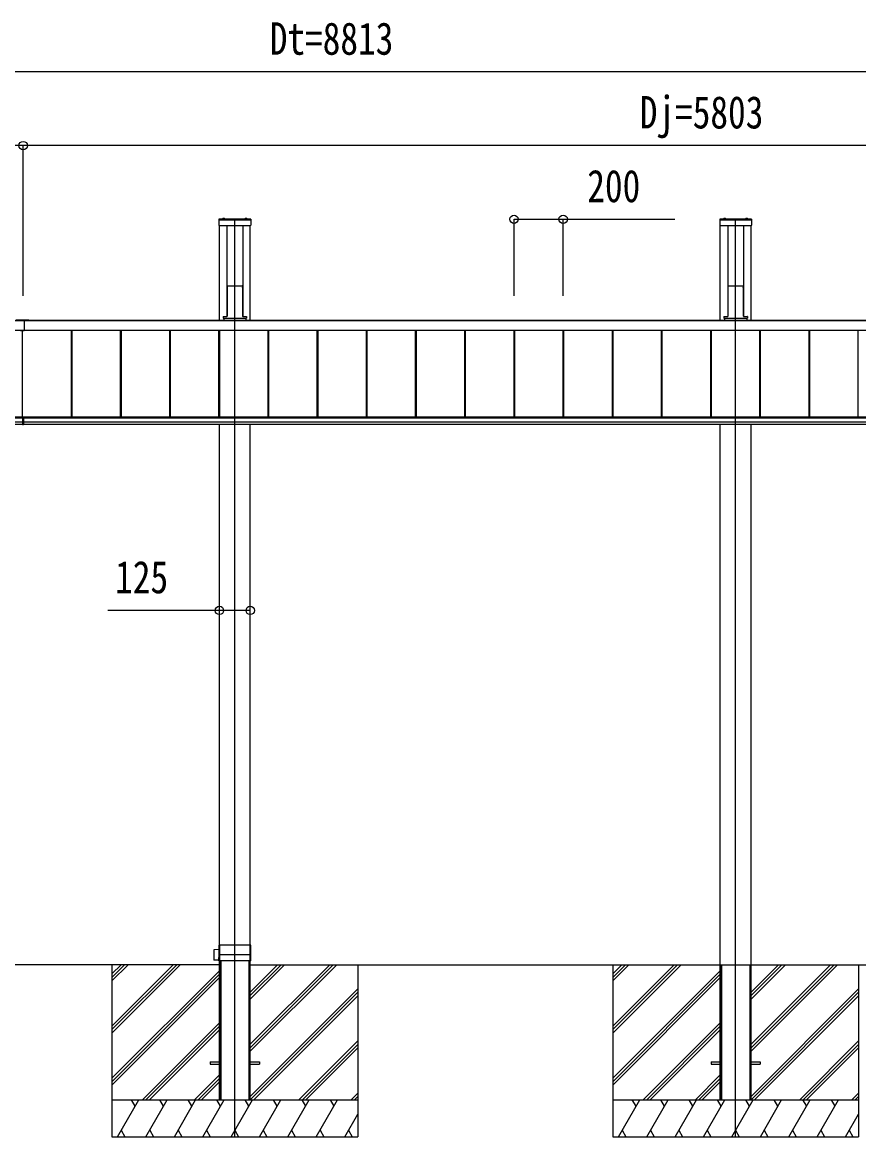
# Model space of a CAD drawing. Units: millimetres, scale not verified. Extents: x -16820 to 16820, y -11880 to 11880.
# Drawn here: x -10413 to -7011, y -7960 to -3425 of the extents above; entities that cross this region are included whole.
import ezdxf
from ezdxf.enums import TextEntityAlignment as Align

# ---------------------------------------------------------------- set-up
doc = ezdxf.new("R2010")
doc.units = ezdxf.units.MM
doc.header["$LTSCALE"] = 50
for name, color, linetype in [('0-3_YKK_12', 2, 'Continuous'), ('0-4_YKK_13', 4, 'Continuous'), ('0-5_YKK_A1', 4, 'Continuous'), ('0-6_YKK_D', 6, 'Continuous')]:
    doc.layers.add(name, color=color, linetype=linetype)
doc.styles.add('ＭＳ ゴシック', font='')
doc.styles.get('ＭＳ ゴシック').set_extended_font_data('MS Gothic')

msp = doc.modelspace()

# ---------------------------------------------------------------- linework, layer by layer
at = {"layer": '0-3_YKK_12'}
for p, q in [((-9548.92, -7960), (-9548.92, -4230)), ((-7511.92, -7960), (-7511.92, -4230))]:
    msp.add_line(p, q, dxfattribs=at)
at = {"layer": '0-4_YKK_13'}
for p, q in [((-9613.42, -4227), (-9613.42, -4251)), ((-9484.42, -4227), (-9613.42, -4227)), ((-9484.42, -4229.5), (-9613.42, -4229.5)), ((-9484.42, -4230), (-9613.42, -4230)), ((-9486.42, -4253), (-9611.42, -4253)), ((-9599.82, -4226.45), (-9599.82, -4226.26)), ((-9599.28, -4227), (-9588.57, -4227)), ((-9599.17, -4227), (-9598.82, -4227)), ((-9596.29, -4223.67), (-9595.07, -4226.13)), ((-9593.92, -4226.74), (-9595.07, -4226.13)), ((-9593.92, -4226.74), (-9592.78, -4226.13)), ((-9591.55, -4223.67), (-9592.78, -4226.13)), ((-9588.02, -4226.45), (-9588.02, -4226.26)), ((-9509.82, -4226.45), (-9509.82, -4226.26)), ((-9509.28, -4227), (-9498.57, -4227)), ((-9506.29, -4223.67), (-9505.07, -4226.13)), ((-9503.92, -4226.74), (-9505.07, -4226.13)), ((-9503.92, -4226.74), (-9502.78, -4226.13)), ((-9501.55, -4223.67), (-9502.78, -4226.13)), ((-9498.02, -4226.45), (-9498.02, -4226.26)), ((-9484.42, -4227), (-9484.42, -4251)), ((-7576.42, -4227), (-7576.42, -4251)), ((-7447.42, -4227), (-7576.42, -4227)), ((-7447.42, -4229.5), (-7576.42, -4229.5)), ((-7447.42, -4230), (-7576.42, -4230)), ((-7449.42, -4253), (-7574.42, -4253)), ((-7562.82, -4226.45), (-7562.82, -4226.26)), ((-7562.28, -4227), (-7551.57, -4227)), ((-7562.17, -4227), (-7561.82, -4227)), ((-7559.29, -4223.67), (-7558.07, -4226.13)), ((-7556.92, -4226.74), (-7558.07, -4226.13)), ((-7556.92, -4226.74), (-7555.78, -4226.13)), ((-7554.55, -4223.67), (-7555.78, -4226.13)), ((-7551.02, -4226.45), (-7551.02, -4226.26)), ((-7472.82, -4226.45), (-7472.82, -4226.26)), ((-7472.28, -4227), (-7461.57, -4227)), ((-7469.29, -4223.67), (-7468.07, -4226.13)), ((-7466.92, -4226.74), (-7468.07, -4226.13)), ((-7466.92, -4226.74), (-7465.78, -4226.13)), ((-7464.55, -4223.67), (-7465.78, -4226.13)), ((-7461.02, -4226.45), (-7461.02, -4226.26)), ((-7447.42, -4227), (-7447.42, -4251)), ((-9580.17, -4504.16), (-9580.17, -4619.21)), ((-9579.81, -4498.31), (-9580.16, -4503.81)), ((-9579.31, -4497.85), (-9577.27, -4497.85)), ((-9576.96, -4498.17), (-9577.27, -4497.85)), ((-9576.96, -4498.17), (-9520.88, -4498.17)), ((-9520.88, -4498.17), (-9520.57, -4497.85)), ((-9520.57, -4497.85), (-9518.53, -4497.85)), ((-9518.03, -4498.31), (-9517.68, -4503.81)), ((-9517.67, -4504.16), (-9517.67, -4619.21)), ((-7543.17, -4504.16), (-7543.17, -4619.21)), ((-7542.81, -4498.31), (-7543.16, -4503.81)), ((-7542.31, -4497.85), (-7540.27, -4497.85)), ((-7539.96, -4498.17), (-7540.27, -4497.85)), ((-7539.96, -4498.17), (-7483.88, -4498.17)), ((-7483.88, -4498.17), (-7483.57, -4497.85)), ((-7483.57, -4497.85), (-7481.53, -4497.85)), ((-7481.03, -4498.31), (-7480.68, -4503.81)), ((-7480.67, -4504.16), (-7480.67, -4619.21)), ((-9596.79, -4622.47), (-9596.79, -4629.96)), ((-9596.29, -4621.97), (-9581.28, -4621.97)), ((-9580.17, -4619.21), (-9580.28, -4621.03)), ((-9517.67, -4619.21), (-9517.56, -4621.03)), ((-9516.56, -4621.97), (-9501.55, -4621.97)), ((-9501.05, -4622.47), (-9501.05, -4629.96)), ((-7559.79, -4622.47), (-7559.79, -4629.96)), ((-7559.29, -4621.97), (-7544.28, -4621.97)), ((-7543.17, -4619.21), (-7543.28, -4621.03)), ((-7480.67, -4619.21), (-7480.56, -4621.03)), ((-7479.56, -4621.97), (-7464.55, -4621.97)), ((-7464.05, -4622.47), (-7464.05, -4629.96)), ((-10439.92, -4636.51), (-10386.92, -4636.51)), ((-10405.92, -4638.51), (-10405.92, -4681.51)), ((-10405.92, -4638.51), (-10386.92, -4638.51)), ((-10386.92, -4638.51), (-10386.92, -4636.51)), ((-9596.79, -4629.3), (-9501.05, -4629.3)), ((-9596.79, -4629.96), (-9501.05, -4629.96)), ((-7559.79, -4629.3), (-7464.05, -4629.3)), ((-7559.79, -4629.96), (-7464.05, -4629.96)), ((-10405.92, -4681.51), (-10420.92, -4681.51)), ((-10411.92, -5030.22), (-10411.92, -5061.49)), ((-10411.92, -5030.22), (-10408.42, -5030.22)), ((-10408.92, -5030.22), (-10408.92, -5061.49)), ((-10408.42, -5030.22), (-10408.42, -5061.49)), ((-10408.42, -5052.67), (-10411.92, -5052.67)), ((-10411.92, -5061.49), (-10408.42, -5061.49)), ((-9633.92, -7199.29), (-9633.92, -7240.71)), ((-9613.73, -7198.65), (-9633.63, -7199)), ((-9613.57, -7180.3), (-9613.83, -7209.18)), ((-9613.83, -7209.18), (-9612.42, -7209.18)), ((-9484.57, -7180), (-9613.27, -7180)), ((-9612.42, -7244.7), (-9612.42, -7180.3)), ((-9611.42, -7180.3), (-9611.42, -7244.7)), ((-9486.42, -7244.7), (-9486.42, -7180.3)), ((-9485.42, -7180.3), (-9485.42, -7244.7)), ((-9483.92, -7220), (-9484.27, -7180.3)), ((-9613.73, -7241.35), (-9633.63, -7241.01)), ((-9613.71, -7244.7), (-9613.83, -7230.82)), ((-9613.83, -7230.82), (-9612.42, -7230.82)), ((-9484.44, -7245), (-9613.41, -7245)), ((-9483.92, -7220), (-9612.42, -7220)), ((-9484.14, -7244.7), (-9483.92, -7220))]:
    msp.add_line(p, q, dxfattribs=at)
for centre, radius, start, end in [((-9611.42, -4251), 2, 180, 270), ((-9599.28, -4226.45), 0.545, 180, 270), ((-9599.27, -4226.26), 0.55, 138.43917, 180), ((-9593.92, -4231), 7.7, 41.56083, 138.43917), ((-9588.57, -4226.45), 0.545, 270, 0), ((-9588.57, -4226.26), 0.55, 0, 41.56083), ((-9509.28, -4226.45), 0.545, 180, 270), ((-9509.27, -4226.26), 0.55, 138.43917, 180), ((-9503.92, -4231), 7.7, 41.56083, 138.43917), ((-9498.57, -4226.45), 0.545, 270, 0), ((-9498.57, -4226.26), 0.55, 0, 41.56083), ((-9486.42, -4251), 2, 270, 0), ((-7574.42, -4251), 2, 180, 270), ((-7562.27, -4226.26), 0.55, 138.43917, 180), ((-7562.28, -4226.45), 0.545, 180, 270), ((-7556.92, -4231), 7.7, 41.56083, 138.43917), ((-7551.57, -4226.45), 0.545, 270, 0), ((-7551.57, -4226.26), 0.55, 0, 41.56083), ((-7472.27, -4226.26), 0.55, 138.43917, 180), ((-7472.28, -4226.45), 0.545, 180, 270), ((-7466.92, -4231), 7.7, 41.56083, 138.43917), ((-7461.57, -4226.45), 0.545, 270, 0), ((-7461.57, -4226.26), 0.55, 0, 41.56083), ((-7449.42, -4251), 2, 270, 0), ((-9633.62, -7199.3), 0.3, 91, 180), ((-9613.27, -7180.3), 0.3, 90, 179.5), ((-9612.72, -7180.3), 0.3, 0, 90), ((-9611.12, -7180.3), 0.3, 90, 180), ((-9486.72, -7180.3), 0.3, 0, 90), ((-9485.12, -7180.3), 0.3, 90, 180), ((-9484.57, -7180.3), 0.3, 0.5, 90), ((-9633.62, -7240.71), 0.3, 180, 269), ((-9613.41, -7244.7), 0.3, 180.5, 270), ((-9612.72, -7244.7), 0.3, 270, 0), ((-9611.12, -7244.7), 0.3, 180, 270), ((-9486.72, -7244.7), 0.3, 270, 0), ((-9485.12, -7244.7), 0.3, 180, 270), ((-9484.44, -7244.7), 0.3, 270, 359.5)]:
    msp.add_arc(centre, radius, start, end, dxfattribs=at)
for centre, major_axis, ratio, start_param, end_param in [((-9580.13, -4503.81), (0.031, 0.5), 0.061627, 1.5746234, 2.3600215), ((-9579.31, -4498.35), (0.346, -0.364), 0.996462, 2.3838095, 3.8892836), ((-9518.53, -4498.35), (-0.346, -0.364), 0.996462, 2.3939017, 3.8993758), ((-9517.71, -4503.81), (-0.031, 0.5), 0.061627, 3.9231638, 4.7085619), ((-7543.13, -4503.81), (0.031, 0.5), 0.061627, 1.5746234, 2.3600215), ((-7542.31, -4498.35), (0.346, -0.364), 0.996462, 2.3838095, 3.8892836), ((-7481.53, -4498.35), (-0.346, -0.364), 0.996462, 2.3939017, 3.8993758), ((-7480.71, -4503.81), (-0.031, 0.5), 0.061627, 3.9231638, 4.7085619), ((-9596.29, -4622.47), (0.355, -0.355), 0.99628, 2.358058, 3.9251274), ((-9581.28, -4620.97), (0.691, -0.728), 0.996462, 5.5254021, 7.0308762), ((-9516.56, -4620.97), (-0.691, -0.728), 0.996462, 5.5354944, 7.0409685), ((-9501.55, -4622.47), (-0.355, -0.355), 0.99628, 2.358058, 3.9251274), ((-7559.29, -4622.47), (0.355, -0.355), 0.99628, 2.358058, 3.9251274), ((-7544.28, -4620.97), (0.691, -0.728), 0.996462, 5.5254021, 7.0308762), ((-7479.56, -4620.97), (-0.691, -0.728), 0.996462, 5.5354944, 7.0409685), ((-7464.55, -4622.47), (-0.355, -0.355), 0.99628, 2.358058, 3.9251274)]:
    msp.add_ellipse(centre, major_axis=major_axis, ratio=ratio, start_param=start_param, end_param=end_param, dxfattribs=at)
at = {"layer": '0-5_YKK_A1'}
for p, q in [((-9611.42, -4637.53), (-9611.42, -4253)), ((-9580.92, -4253), (-9580.92, -4621.9)), ((-9516.92, -4253), (-9516.92, -4621.9)), ((-9486.42, -4637.53), (-9486.42, -4253)), ((-7574.42, -4637.53), (-7574.42, -4253)), ((-7543.92, -4253), (-7543.92, -4621.9)), ((-7479.92, -4253), (-7479.92, -4621.9)), ((-7449.42, -4637.53), (-7449.42, -4253)), ((-9580.92, -4596.8), (-9580.17, -4596.8)), ((-9517.67, -4596.8), (-9516.92, -4596.8)), ((-7543.92, -4596.8), (-7543.17, -4596.8)), ((-7480.67, -4596.8), (-7479.92, -4596.8)), ((-10605.92, -4638.51), (-4813.42, -4638.51)), ((-10421.17, -4637.53), (-5002.67, -4637.53)), ((-10405.92, -4638.51), (-4613.42, -4638.51)), ((-10221.17, -4637.53), (-4802.67, -4637.53)), ((-9593.92, -4629.96), (-9593.92, -4637.53)), ((-9503.92, -4629.96), (-9503.92, -4637.53)), ((-7556.92, -4629.96), (-7556.92, -4637.53)), ((-7466.92, -4629.96), (-7466.92, -4637.53)), ((-10605.92, -4678.42), (-4813.42, -4678.42)), ((-10605.92, -4678.7), (-4813.42, -4678.7)), ((-10412.12, -5028.19), (-10412.12, -4681.51)), ((-10411.92, -5030.22), (-10411.92, -4681.51)), ((-10405.92, -4678.42), (-4613.42, -4678.42)), ((-10405.92, -4678.7), (-4613.42, -4678.7)), ((-10213.42, -5030.61), (-10213.42, -4678.7)), ((-10213.02, -5030.61), (-10213.02, -4678.7)), ((-10210.42, -5030.61), (-10210.42, -4678.7)), ((-10013.42, -5030.61), (-10013.42, -4678.7)), ((-10010.82, -5030.61), (-10010.82, -4678.7)), ((-10010.42, -5030.61), (-10010.42, -4678.7)), ((-9813.42, -5030.61), (-9813.42, -4678.7)), ((-9810.82, -5030.61), (-9810.82, -4678.7)), ((-9810.42, -5030.61), (-9810.42, -4678.7)), ((-9613.42, -5030.61), (-9613.42, -4678.7)), ((-9610.82, -5030.61), (-9610.82, -4678.7)), ((-9610.42, -5030.61), (-9610.42, -4678.7)), ((-9413.42, -5030.61), (-9413.42, -4678.7)), ((-9410.82, -5030.61), (-9410.82, -4678.7)), ((-9410.42, -5030.61), (-9410.42, -4678.7)), ((-9213.42, -5030.61), (-9213.42, -4678.7)), ((-9210.82, -5030.61), (-9210.82, -4678.7)), ((-9210.42, -5030.61), (-9210.42, -4678.7)), ((-9013.42, -5030.61), (-9013.42, -4678.7)), ((-9010.82, -5030.61), (-9010.82, -4678.7)), ((-9010.42, -5030.61), (-9010.42, -4678.7)), ((-8813.42, -5030.61), (-8813.42, -4678.7)), ((-8810.82, -5030.61), (-8810.82, -4678.7)), ((-8810.42, -5030.61), (-8810.42, -4678.7)), ((-8613.42, -5030.61), (-8613.42, -4678.7)), ((-8610.82, -5030.61), (-8610.82, -4678.7)), ((-8610.42, -5030.61), (-8610.42, -4678.7)), ((-8413.42, -5030.61), (-8413.42, -4678.7)), ((-8410.82, -5030.61), (-8410.82, -4678.7)), ((-8410.42, -5030.61), (-8410.42, -4678.7)), ((-8213.42, -5030.61), (-8213.42, -4678.7)), ((-8210.82, -5030.61), (-8210.82, -4678.7)), ((-8210.42, -5030.61), (-8210.42, -4678.7)), ((-8013.42, -5030.61), (-8013.42, -4678.7)), ((-8010.82, -5030.61), (-8010.82, -4678.7)), ((-8010.42, -5030.61), (-8010.42, -4678.7)), ((-7813.42, -5030.61), (-7813.42, -4678.7)), ((-7810.82, -5030.61), (-7810.82, -4678.7)), ((-7810.42, -5030.61), (-7810.42, -4678.7)), ((-7613.42, -5030.61), (-7613.42, -4678.7)), ((-7610.82, -5030.61), (-7610.82, -4678.7)), ((-7610.42, -5030.61), (-7610.42, -4678.7)), ((-7413.42, -5030.61), (-7413.42, -4678.7)), ((-7410.82, -5030.61), (-7410.82, -4678.7)), ((-7410.42, -5030.61), (-7410.42, -4678.7)), ((-7213.42, -5030.61), (-7213.42, -4678.7)), ((-7210.82, -5030.61), (-7210.82, -4678.7)), ((-7210.42, -5030.61), (-7210.42, -4678.7)), ((-7013.42, -5030.61), (-7013.42, -4678.7)), ((-7013.42, -5030.61), (-7013.42, -4678.7)), ((-10608.42, -5030.61), (-4815.42, -5030.61)), ((-10412.12, -5028.19), (-10411.92, -5028.19)), ((-10408.42, -5030.61), (-4615.42, -5030.61)), ((-10608.42, -5034.35), (-4815.42, -5034.35)), ((-10608.42, -5034.35), (-4815.42, -5034.35)), ((-10608.42, -5051.27), (-4815.42, -5051.27)), ((-10608.42, -5060), (-4815.42, -5060)), ((-10408.42, -5034.35), (-4615.42, -5034.35)), ((-10408.42, -5034.35), (-4615.42, -5034.35)), ((-10408.42, -5051.27), (-4615.42, -5051.27)), ((-10408.42, -5060), (-4615.42, -5060)), ((-9611.42, -7810), (-9611.42, -5060)), ((-9486.42, -7810), (-9486.42, -5060)), ((-7574.42, -7810), (-7574.42, -5060)), ((-7449.42, -7810), (-7449.42, -5060)), ((-9609.72, -7247), (-9606.22, -7247)), ((-9609.72, -7247), (-9609.72, -7810)), ((-9606.22, -7247), (-9606.22, -7810)), ((-9491.62, -7247), (-9488.12, -7247)), ((-9491.62, -7247), (-9491.62, -7810)), ((-9488.12, -7247), (-9488.12, -7810)), ((-9611.42, -7260), (-11089.42, -7260)), ((-10048.92, -7260), (-10048.92, -7960)), ((-9784.95, -7260), (-10048.92, -7523.97)), ((-9997.08, -7260), (-10048.92, -7311.84)), ((-9799.09, -7260), (-10048.92, -7509.83)), ((-9770.81, -7260), (-10048.92, -7538.11)), ((-10011.22, -7260), (-10048.92, -7297.7)), ((-9982.94, -7260), (-10048.92, -7325.98)), ((-9611.42, -7284.46), (-10048.92, -7721.96)), ((-9611.42, -7298.6), (-10048.92, -7736.1)), ((-9148.55, -7260), (-9486.42, -7597.87)), ((-9360.68, -7260), (-9486.42, -7385.74)), ((-9162.69, -7260), (-9486.42, -7583.73)), ((-9134.41, -7260), (-9486.42, -7612.01)), ((-9374.83, -7260), (-9486.42, -7371.59)), ((-9346.54, -7260), (-9486.42, -7399.88)), ((-9486.42, -7260), (-7574.42, -7260)), ((-9048.92, -7260), (-9048.92, -7960)), ((-8011.92, -7260), (-8011.92, -7960)), ((-7747.95, -7260), (-8011.92, -7523.97)), ((-7960.08, -7260), (-8011.92, -7311.84)), ((-7762.09, -7260), (-8011.92, -7509.83)), ((-7733.81, -7260), (-8011.92, -7538.11)), ((-7974.22, -7260), (-8011.92, -7297.7)), ((-7945.94, -7260), (-8011.92, -7325.98)), ((-7574.42, -7284.46), (-8011.92, -7721.96)), ((-7574.42, -7298.6), (-8011.92, -7736.1)), ((-7574.42, -7260), (-7449.42, -7260)), ((-7572.72, -7260), (-7572.72, -7810)), ((-7569.22, -7260), (-7569.22, -7810)), ((-7454.62, -7260), (-7454.62, -7810)), ((-7451.12, -7260), (-7451.12, -7810)), ((-7111.55, -7260), (-7449.42, -7597.87)), ((-7323.68, -7260), (-7449.42, -7385.74)), ((-7125.69, -7260), (-7449.42, -7583.73)), ((-7097.41, -7260), (-7449.42, -7612.01)), ((-7337.83, -7260), (-7449.42, -7371.59)), ((-7309.54, -7260), (-7449.42, -7399.88)), ((-7449.42, -7260), (-5537.42, -7260)), ((-7011.92, -7260), (-7011.92, -7960)), ((-9611.42, -7312.75), (-10048.92, -7750.25)), ((-7574.42, -7312.75), (-8011.92, -7750.25)), ((-9048.92, -7358.36), (-9486.42, -7795.86)), ((-9048.92, -7372.5), (-9486.42, -7810)), ((-9048.92, -7386.64), (-9472.28, -7810)), ((-7011.92, -7358.36), (-7449.42, -7795.86)), ((-7011.92, -7372.5), (-7449.42, -7810)), ((-7011.92, -7386.64), (-7435.28, -7810)), ((-9611.42, -7496.59), (-9924.83, -7810)), ((-9611.42, -7510.74), (-9910.68, -7810)), ((-9611.42, -7524.88), (-9896.54, -7810)), ((-7574.42, -7496.59), (-7887.83, -7810)), ((-7574.42, -7510.74), (-7873.68, -7810)), ((-7574.42, -7524.88), (-7859.54, -7810)), ((-9048.92, -7570.49), (-9288.43, -7810)), ((-7011.92, -7570.49), (-7251.43, -7810)), ((-9048.92, -7584.63), (-9274.29, -7810)), ((-9048.92, -7598.77), (-9260.15, -7810)), ((-7011.92, -7584.63), (-7237.29, -7810)), ((-7011.92, -7598.77), (-7223.15, -7810)), ((-9648.92, -7655.5), (-9648.92, -7664.5)), ((-9648.92, -7655.5), (-9611.42, -7655.5)), ((-9486.42, -7655.5), (-9448.92, -7655.5)), ((-9448.92, -7655.5), (-9448.92, -7664.5)), ((-7611.92, -7655.5), (-7611.92, -7664.5)), ((-7611.92, -7655.5), (-7574.42, -7655.5)), ((-7449.42, -7655.5), (-7411.92, -7655.5)), ((-7411.92, -7655.5), (-7411.92, -7664.5)), ((-9611.42, -7708.73), (-9712.69, -7810)), ((-9648.92, -7664.5), (-9611.42, -7664.5)), ((-9486.42, -7664.5), (-9448.92, -7664.5)), ((-7574.42, -7708.73), (-7675.69, -7810)), ((-7611.92, -7664.5), (-7574.42, -7664.5)), ((-7449.42, -7664.5), (-7411.92, -7664.5)), ((-9611.42, -7722.87), (-9698.55, -7810)), ((-9611.42, -7737.01), (-9684.41, -7810)), ((-7574.42, -7722.87), (-7661.55, -7810)), ((-7574.42, -7737.01), (-7647.41, -7810)), ((-9048.92, -7782.62), (-9076.3, -7810)), ((-9048.92, -7796.76), (-9062.16, -7810)), ((-7011.92, -7782.62), (-7039.3, -7810)), ((-7011.92, -7796.76), (-7025.16, -7810)), ((-10048.92, -7810), (-9048.92, -7810)), ((-10025.8, -7960), (-9939.2, -7810)), ((-9954.2, -7835.98), (-9969.2, -7810)), ((-9910.33, -7960), (-9823.73, -7810)), ((-9838.73, -7835.98), (-9853.73, -7810)), ((-9794.86, -7960), (-9708.26, -7810)), ((-9723.26, -7835.98), (-9738.26, -7810)), ((-9679.39, -7960), (-9592.79, -7810)), ((-9607.79, -7835.98), (-9622.79, -7810)), ((-9611.42, -7810), (-9486.42, -7810)), ((-9563.92, -7960), (-9477.32, -7810)), ((-9492.32, -7835.98), (-9507.32, -7810)), ((-9448.45, -7960), (-9361.85, -7810)), ((-9376.85, -7835.98), (-9391.85, -7810)), ((-9332.98, -7960), (-9246.38, -7810)), ((-9276.38, -7810), (-9261.38, -7835.98)), ((-9217.51, -7960), (-9130.91, -7810)), ((-9160.91, -7810), (-9145.91, -7835.98)), ((-8011.92, -7810), (-7011.92, -7810)), ((-7988.8, -7960), (-7902.2, -7810)), ((-7917.2, -7835.98), (-7932.2, -7810)), ((-7873.33, -7960), (-7786.73, -7810)), ((-7801.73, -7835.98), (-7816.73, -7810)), ((-7757.86, -7960), (-7671.26, -7810)), ((-7686.26, -7835.98), (-7701.26, -7810)), ((-7642.39, -7960), (-7555.79, -7810)), ((-7570.79, -7835.98), (-7585.79, -7810)), ((-7574.42, -7810), (-7449.42, -7810)), ((-7526.92, -7960), (-7440.32, -7810)), ((-7455.32, -7835.98), (-7470.32, -7810)), ((-7411.45, -7960), (-7324.85, -7810)), ((-7339.85, -7835.98), (-7354.85, -7810)), ((-7295.98, -7960), (-7209.38, -7810)), ((-7239.38, -7810), (-7224.38, -7835.98)), ((-7180.51, -7960), (-7093.91, -7810)), ((-7123.91, -7810), (-7108.91, -7835.98)), ((-9102.04, -7960), (-9048.92, -7867.99)), ((-7065.04, -7960), (-7011.92, -7867.99)), ((-10010.8, -7934.02), (-9995.8, -7960)), ((-9895.33, -7934.02), (-9880.33, -7960)), ((-9779.86, -7934.02), (-9764.86, -7960)), ((-9664.39, -7934.02), (-9649.39, -7960)), ((-9548.92, -7934.02), (-9533.92, -7960)), ((-9433.45, -7934.02), (-9418.45, -7960)), ((-9317.98, -7934.02), (-9302.98, -7960)), ((-9202.51, -7934.02), (-9187.51, -7960)), ((-9087.04, -7934.02), (-9072.04, -7960)), ((-7973.8, -7934.02), (-7958.8, -7960)), ((-7858.33, -7934.02), (-7843.33, -7960)), ((-7742.86, -7934.02), (-7727.86, -7960)), ((-7627.39, -7934.02), (-7612.39, -7960)), ((-7511.92, -7934.02), (-7496.92, -7960)), ((-7396.45, -7934.02), (-7381.45, -7960)), ((-7280.98, -7934.02), (-7265.98, -7960)), ((-7165.51, -7934.02), (-7150.51, -7960)), ((-7050.04, -7934.02), (-7035.04, -7960)), ((-10048.92, -7960), (-9048.92, -7960)), ((-8011.92, -7960), (-7011.92, -7960))]:
    msp.add_line(p, q, dxfattribs=at)
at = {"layer": '0-6_YKK_D'}
for p, q in [((-4806.92, -3627), (-13219.92, -3627)), ((-10409.92, -3927), (-13419.92, -3927)), ((-10409.92, -4538.51), (-10409.92, -3926)), ((-10409.92, -4538.51), (-10409.92, -3926)), ((-4606.92, -3927), (-10409.92, -3927)), ((-8413.42, -4538.51), (-8413.42, -4226)), ((-8213.42, -4538.51), (-8213.42, -4226))]:
    msp.add_line(p, q, dxfattribs=at)
for points in [[(-8413.42, -4227), (-8213.42, -4227), (-7759.02, -4227)], [(-9486.42, -5818.5), (-9611.42, -5818.5), (-10065.82, -5818.5)]]:
    msp.add_lwpolyline(points, dxfattribs=at)
for centre in [(-10409.92, -3927), (-10409.92, -3927), (-8413.42, -4227), (-8213.42, -4227), (-9611.42, -5818.5), (-9486.42, -5818.5)]:
    msp.add_circle(centre, 17, dxfattribs=at)

# ---------------------------------------------------------------- texts
at = {"layer": '0-6_YKK_D', "style": 'ＭＳ ゴシック', "width": 0.8}
for s, p in [('Dt=8813', (-9407.02, -3597)), ('Dj=5803', (-7902.02, -3897)), ('200', (-8115.42, -4197)), ('125', (-10035.82, -5788.5))]:
    msp.add_text(s, height=132, dxfattribs=at).set_placement(p, align=Align.BOTTOM_LEFT)

doc.saveas('drawing.dxf')
